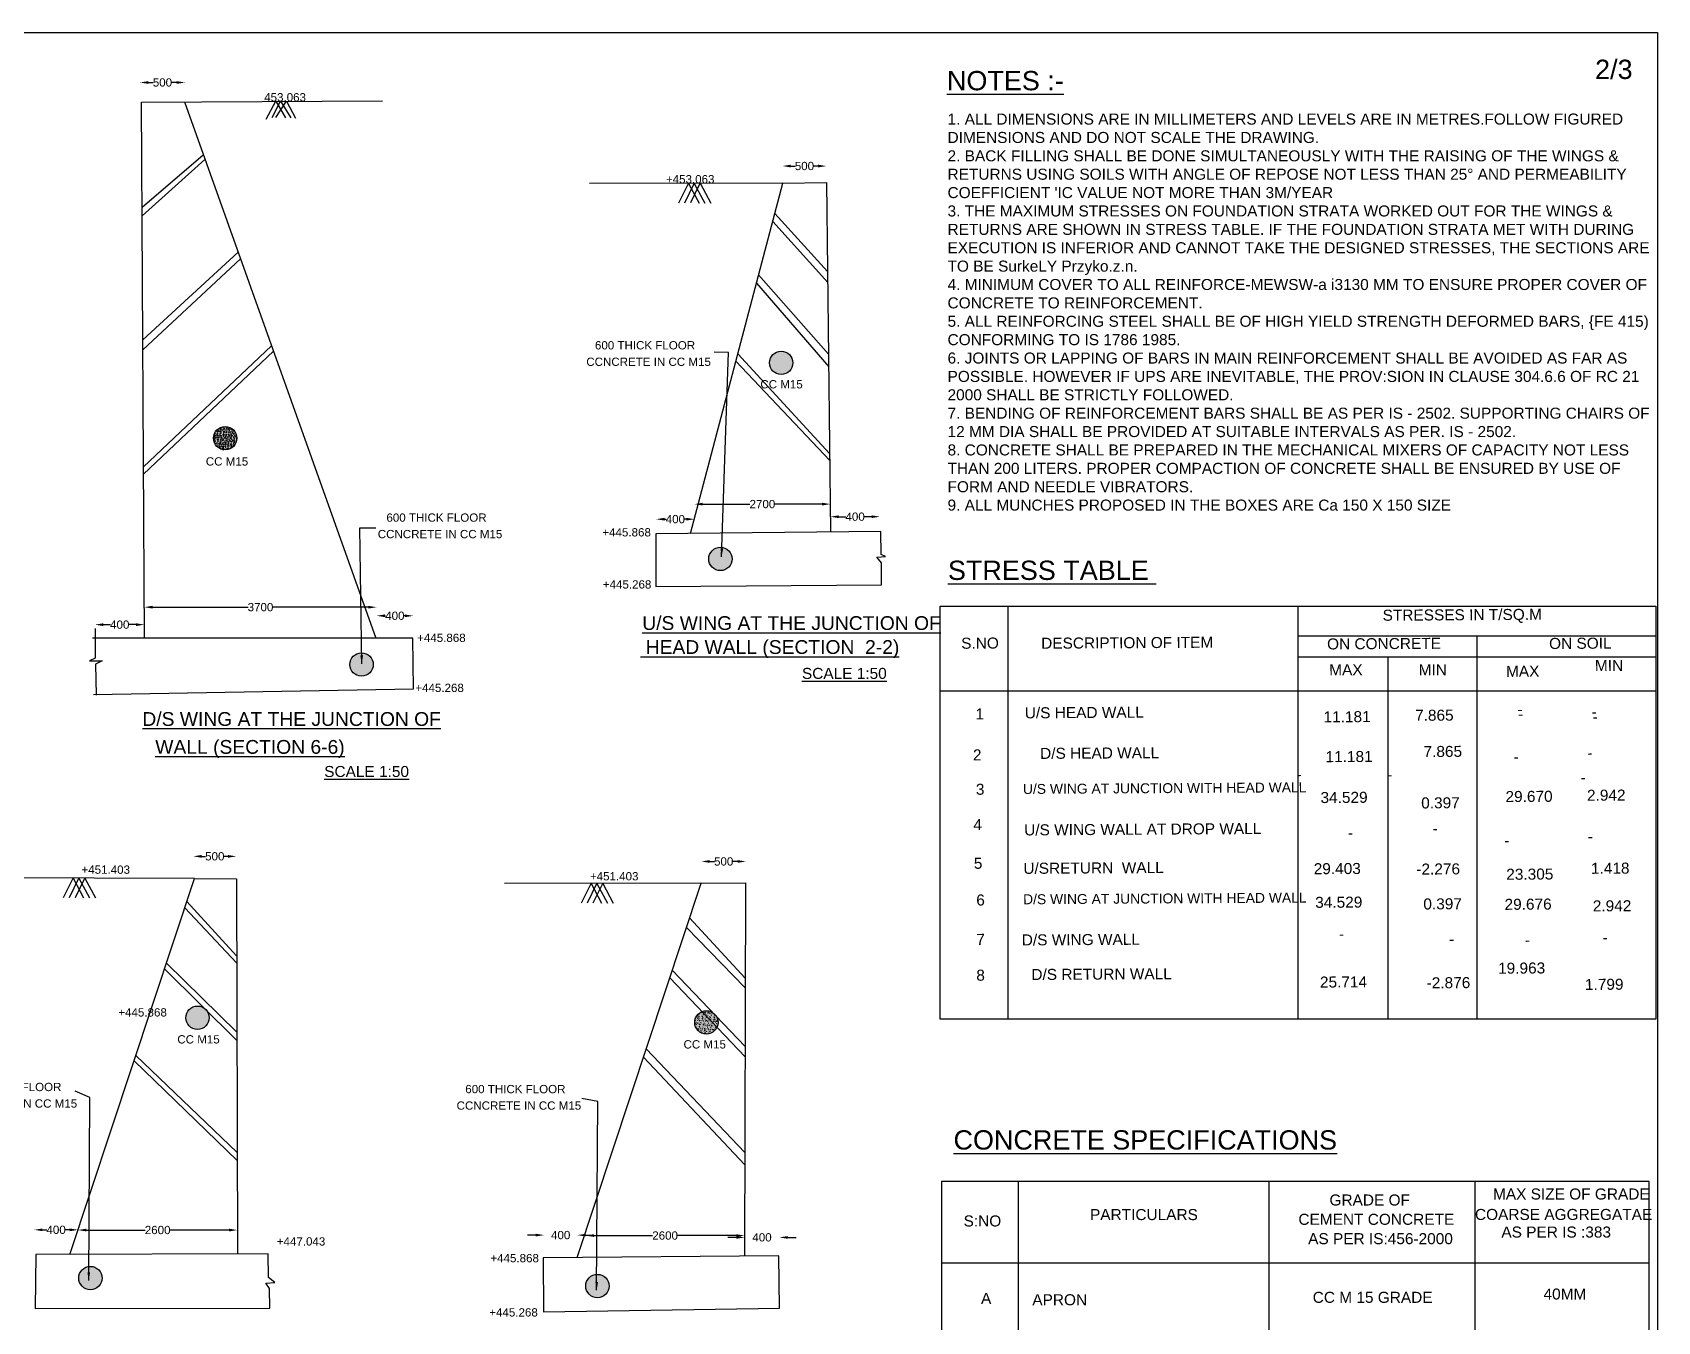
# Model space of a CAD drawing. Header units: millimetres. Extents: x 5124 to 2527533, y 2311 to 44358178.
# Drawn here: x 2524587 to 2527533, y 44355840 to 44358178 of the extents above; entities that cross this region are included whole.
import ezdxf

# ---------------------------------------------------------------- set-up
doc = ezdxf.new("R2010")
doc.units = ezdxf.units.MM
doc.header["$MEASUREMENT"] = 0
for name, color, linetype in [('DIMENSION', 7, 'Continuous'), ('DIMENSIONS', 7, 'Continuous'), ('DRAWING', 2, 'Continuous'), ('TEXT', 7, 'Continuous')]:
    doc.layers.add(name, color=color, linetype=linetype)
doc.styles.get("Standard").update_dxf_attribs({"font": 'arial.ttf', "height": 15})
doc.dimstyles.get("Standard").update_dxf_attribs({"dimtxt": 15, "dimasz": 15, "dimexe": 0.18, "dimexo": 0.0625, "dimgap": 0.09, "dimtad": 0, "dimdec": 0, "dimzin": 0, "dimdsep": 46, "dimtxsty": 'Standard', "dimcen": 0.09, "dimse1": 1, "dimse2": 1, "dimadec": 0, "dimazin": 0, "dimtfac": 1, "dimtdec": 0, "dimtofl": 0, "dimtmove": 0, "dimatfit": 3, "dimfxl": 1, "dimtolj": 1, "dimtzin": 0, "dimarcsym": 0})
pattern_1 = [(50, (0, 0), (7.172601826, -0.6275213498), [0.75, -8.25]), (355, (0, 0), (-1.3875133361, 7.521921337), [0.6, -6.6]), (100.4514, (0.598, -0.052), (5.7850938171, 6.8943954206), [0.6374019, -7.01142112]), (46.1842, (0, 2), (10.6724104863, -1.6551901433), [1.125, -12.375]), (96.6356, (0.889, 1.862), (9.3466270555, 9.741178709), [0.95610288, -10.51713]), (351.1842, (0, 2), (9.3466194513, 9.7411860093), [0.9, -9.9]), (21, (1, 1.5), (5.9690705212, -4.02618890665), [0.75, -8.25]), (326, (1, 1.5), (2.4331533192, 7.2515004505), [0.6, -6.6]), (71.4514, (1.4974, 1.1645), (8.4022262858, 3.2253049671), [0.6374019, -7.01142112]), (37.5, (0, 0), (0.12159855317, 3.32893853831), [0, -6.52, 0, -6.7, 0, -6.625]), (7.5, (0, 0), (2.63069537442, 3.94411711882), [0, -3.82, 0, -6.37, 0, -2.525]), (327.5, (-2.23, 0), (5.33822436172, -0.22554871734), [0, -2.5, 0, -7.8, 0, -10.35]), (317.5, (-3.23, 0), (5.8318616934, 1.0010498233), [0, -3.25, 0, -5.18, 0, -7.35])]

# ---------------------------------------------------------------- blocks, each defined once
blk = doc.blocks.new('*D57')
at = {"layer": 'Defpoints', "color": 0, "transparency": 16777216}
for p in [(2524700.5, 44357103.6), (2524700.5, 44357096.5), (2524789.9, 44357087.4)]:
    blk.add_point(p, dxfattribs=at)
at = {"layer": 'DIMENSION', "color": 0, "lineweight": -2, "transparency": 16777216}
for p, q in [((2524715.5, 44357103.6), (2524728.3, 44357103.6)), ((2524774.9, 44357103.6), (2524762.2, 44357103.6))]:
    blk.add_line(p, q, dxfattribs=at)
at = {"layer": 'DIMENSION', "color": 0, "transparency": 16777216}
for points in [[(2524715.5, 44357106.1), (2524715.5, 44357101.1), (2524700.5, 44357103.6)], [(2524774.9, 44357106.1), (2524774.9, 44357101.1), (2524789.9, 44357103.6)]]:
    blk.add_solid(points, dxfattribs=at)
at = {"layer": 'DIMENSION', "color": 0, "transparency": 16777216, "insert": (2524745.2, 44357103.6), "char_height": 15, "attachment_point": 5}
blk.add_mtext('\\A1;400', dxfattribs=at)
blk = doc.blocks.new('*D58')
at = {"layer": 'Defpoints', "color": 0, "transparency": 16777216}
for p in [(2525210.9, 44357135.3), (2524789.8, 44357104), (2525210.9, 44357107.6)]:
    blk.add_point(p, dxfattribs=at)
at = {"layer": 'DIMENSION', "color": 0, "lineweight": -2, "transparency": 16777216}
for p, q in [((2524804.8, 44357135.3), (2524977.9, 44357135.3)), ((2525195.9, 44357135.3), (2525022.8, 44357135.3))]:
    blk.add_line(p, q, dxfattribs=at)
at = {"layer": 'DIMENSION', "color": 0, "transparency": 16777216}
for points in [[(2524804.8, 44357137.8), (2524804.8, 44357132.8), (2524789.8, 44357135.3)], [(2525195.9, 44357137.8), (2525195.9, 44357132.8), (2525210.9, 44357135.3)]]:
    blk.add_solid(points, dxfattribs=at)
at = {"layer": 'DIMENSION', "color": 0, "transparency": 16777216, "insert": (2525000.4, 44357135.3), "char_height": 15, "attachment_point": 5}
blk.add_mtext('\\A1;3700', dxfattribs=at)
blk = doc.blocks.new('*D59')
at = {"layer": 'Defpoints', "color": 0, "transparency": 16777216}
for p in [(2525277.1, 44357119.7), (2525210.9, 44357107.6), (2525277.1, 44357111.1)]:
    blk.add_point(p, dxfattribs=at)
at = {"layer": 'DIMENSION', "color": 0, "lineweight": -2, "transparency": 16777216}
for p, q in [((2525225.9, 44357119.7), (2525227, 44357119.7)), ((2525262.1, 44357119.7), (2525260.9, 44357119.7))]:
    blk.add_line(p, q, dxfattribs=at)
at = {"layer": 'DIMENSION', "color": 0, "transparency": 16777216}
for points in [[(2525225.9, 44357122.2), (2525225.9, 44357117.2), (2525210.9, 44357119.7)], [(2525262.1, 44357122.2), (2525262.1, 44357117.2), (2525277.1, 44357119.7)]]:
    blk.add_solid(points, dxfattribs=at)
at = {"layer": 'DIMENSION', "color": 0, "transparency": 16777216, "insert": (2525244, 44357119.7), "char_height": 15, "attachment_point": 5}
blk.add_mtext('\\A1;400', dxfattribs=at)
blk = doc.blocks.new('*D60')
at = {"layer": 'Defpoints', "color": 0, "transparency": 16777216}
for p in [(2524781.9, 44358081.6), (2524863.3, 44358086.9), (2524863.3, 44358082.5)]:
    blk.add_point(p, dxfattribs=at)
at = {"layer": 'DIMENSION', "color": 0, "lineweight": -2, "transparency": 16777216}
for p, q in [((2524796.9, 44358086.9), (2524805.9, 44358086.9)), ((2524848.3, 44358086.9), (2524839.2, 44358086.9))]:
    blk.add_line(p, q, dxfattribs=at)
at = {"layer": 'DIMENSION', "color": 0, "transparency": 16777216}
for points in [[(2524796.9, 44358089.4), (2524796.9, 44358084.4), (2524781.9, 44358086.9)], [(2524848.3, 44358089.4), (2524848.3, 44358084.4), (2524863.3, 44358086.9)]]:
    blk.add_solid(points, dxfattribs=at)
at = {"layer": 'DIMENSION', "color": 0, "transparency": 16777216, "insert": (2524822.6, 44358086.9), "char_height": 15, "attachment_point": 5}
blk.add_mtext('\\A1;500', dxfattribs=at)
blk = doc.blocks.new('*D61')
at = {"layer": 'Defpoints', "color": 0, "transparency": 16777216}
for p in [(2525718, 44357294.9), (2525718, 44357294.9), (2525787.2, 44357295.9)]:
    blk.add_point(p, dxfattribs=at)
at = {"layer": 'DIMENSION', "color": 0, "lineweight": -2, "transparency": 16777216}
for p, q in [((2525733, 44357294.9), (2525735.7, 44357294.9)), ((2525772.2, 44357294.9), (2525769.6, 44357294.9))]:
    blk.add_line(p, q, dxfattribs=at)
at = {"layer": 'DIMENSION', "color": 0, "transparency": 16777216}
for points in [[(2525733, 44357297.4), (2525733, 44357292.4), (2525718, 44357294.9)], [(2525772.2, 44357297.4), (2525772.2, 44357292.4), (2525787.2, 44357294.9)]]:
    blk.add_solid(points, dxfattribs=at)
at = {"layer": 'DIMENSION', "color": 0, "transparency": 16777216, "insert": (2525752.6, 44357294.9), "char_height": 15, "attachment_point": 5}
blk.add_mtext('\\A1;400', dxfattribs=at)
blk = doc.blocks.new('*D62')
at = {"layer": 'Defpoints', "color": 0, "transparency": 16777216}
for p in [(2525787.2, 44357295.9), (2526033.6, 44357322.2), (2526033.6, 44357298.6)]:
    blk.add_point(p, dxfattribs=at)
at = {"layer": 'DIMENSION', "color": 0, "lineweight": -2, "transparency": 16777216}
for p, q in [((2525802.2, 44357322.2), (2525887.8, 44357322.2)), ((2526018.6, 44357322.2), (2525933, 44357322.2))]:
    blk.add_line(p, q, dxfattribs=at)
at = {"layer": 'DIMENSION', "color": 0, "transparency": 16777216}
for points in [[(2525802.2, 44357324.7), (2525802.2, 44357319.7), (2525787.2, 44357322.2)], [(2526018.6, 44357324.7), (2526018.6, 44357319.7), (2526033.6, 44357322.2)]]:
    blk.add_solid(points, dxfattribs=at)
at = {"layer": 'DIMENSION', "color": 0, "transparency": 16777216, "insert": (2525910.4, 44357322.2), "char_height": 15, "attachment_point": 5}
blk.add_mtext('\\A1;2700', dxfattribs=at)
blk = doc.blocks.new('*D63')
at = {"layer": 'Defpoints', "color": 0, "transparency": 16777216}
for p in [(2526033.6, 44357298.6), (2526123.4, 44357299.4), (2526123.4, 44357299.4)]:
    blk.add_point(p, dxfattribs=at)
at = {"layer": 'DIMENSION', "color": 0, "lineweight": -2, "transparency": 16777216}
for p, q in [((2526048.6, 44357299.4), (2526061.6, 44357299.4)), ((2526108.4, 44357299.4), (2526095.4, 44357299.4))]:
    blk.add_line(p, q, dxfattribs=at)
at = {"layer": 'DIMENSION', "color": 0, "transparency": 16777216}
for points in [[(2526048.6, 44357301.9), (2526048.6, 44357296.9), (2526033.6, 44357299.4)], [(2526108.4, 44357301.9), (2526108.4, 44357296.9), (2526123.4, 44357299.4)]]:
    blk.add_solid(points, dxfattribs=at)
at = {"layer": 'DIMENSION', "color": 0, "transparency": 16777216, "insert": (2526078.5, 44357299.4), "char_height": 15, "attachment_point": 5}
blk.add_mtext('\\A1;400', dxfattribs=at)
blk = doc.blocks.new('*D64')
at = {"layer": 'Defpoints', "color": 0, "transparency": 16777216}
for p in [(2525946.9, 44357935.4), (2526026.3, 44357935.4), (2526026.3, 44357935.4)]:
    blk.add_point(p, dxfattribs=at)
at = {"layer": 'DIMENSION', "color": 0, "lineweight": -2, "transparency": 16777216}
for p, q in [((2525961.9, 44357935.4), (2525969.9, 44357935.4)), ((2526011.3, 44357935.4), (2526003.2, 44357935.4))]:
    blk.add_line(p, q, dxfattribs=at)
at = {"layer": 'DIMENSION', "color": 0, "transparency": 16777216}
for points in [[(2525961.9, 44357937.9), (2525961.9, 44357932.9), (2525946.9, 44357935.4)], [(2526011.3, 44357937.9), (2526011.3, 44357932.9), (2526026.3, 44357935.4)]]:
    blk.add_solid(points, dxfattribs=at)
at = {"layer": 'DIMENSION', "color": 0, "transparency": 16777216, "insert": (2525986.6, 44357935.4), "char_height": 15, "attachment_point": 5}
blk.add_mtext('\\A1;500', dxfattribs=at)
blk = doc.blocks.new('*D65')
at = {"layer": 'Defpoints', "color": 0, "transparency": 16777216}
for p in [(2525514.4, 44355996.4), (2525514.4, 44355996.4), (2525575, 44355995.3)]:
    blk.add_point(p, dxfattribs=at)
at = {"layer": 'DIMENSION', "color": 0, "lineweight": -2, "transparency": 16777216}
for p, q in [((2525499.4, 44355996.4), (2525484.4, 44355996.4)), ((2525590, 44355996.4), (2525605, 44355996.4))]:
    blk.add_line(p, q, dxfattribs=at)
at = {"layer": 'DIMENSION', "color": 0, "transparency": 16777216}
for points in [[(2525499.4, 44355998.9), (2525499.4, 44355993.9), (2525514.4, 44355996.4)], [(2525590, 44355998.9), (2525590, 44355993.9), (2525575, 44355996.4)]]:
    blk.add_solid(points, dxfattribs=at)
at = {"layer": 'DIMENSION', "color": 0, "transparency": 16777216, "insert": (2525544.7, 44355996.4), "char_height": 15, "attachment_point": 5}
blk.add_mtext('\\A1;400', dxfattribs=at)
blk = doc.blocks.new('*D66')
at = {"layer": 'Defpoints', "color": 0, "transparency": 16777216}
for p in [(2525590, 44355996.4), (2525878, 44355995.6), (2525878, 44355995.6)]:
    blk.add_point(p, dxfattribs=at)
at = {"layer": 'DIMENSION', "color": 0, "lineweight": -2, "transparency": 16777216}
for p, q in [((2525605, 44355995.6), (2525711.4, 44355995.6)), ((2525863, 44355995.6), (2525756.6, 44355995.6))]:
    blk.add_line(p, q, dxfattribs=at)
at = {"layer": 'DIMENSION', "color": 0, "transparency": 16777216}
for points in [[(2525605, 44355998.1), (2525605, 44355993.1), (2525590, 44355995.6)], [(2525863, 44355998.1), (2525863, 44355993.1), (2525878, 44355995.6)]]:
    blk.add_solid(points, dxfattribs=at)
at = {"layer": 'DIMENSION', "color": 0, "transparency": 16777216, "insert": (2525734, 44355995.6), "char_height": 15, "attachment_point": 5}
blk.add_mtext('\\A1;2600', dxfattribs=at)
blk = doc.blocks.new('*D67')
at = {"layer": 'Defpoints', "color": 0, "transparency": 16777216}
for p in [(2525878, 44355995.6), (2525941.4, 44355994.7), (2525941.4, 44355992.3)]:
    blk.add_point(p, dxfattribs=at)
at = {"layer": 'DIMENSION', "color": 0, "lineweight": -2, "transparency": 16777216}
for p, q in [((2525863, 44355992.3), (2525848, 44355992.3)), ((2525956.4, 44355992.3), (2525971.4, 44355992.3))]:
    blk.add_line(p, q, dxfattribs=at)
at = {"layer": 'DIMENSION', "color": 0, "transparency": 16777216}
for points in [[(2525863, 44355994.8), (2525863, 44355989.8), (2525878, 44355992.3)], [(2525956.4, 44355994.8), (2525956.4, 44355989.8), (2525941.4, 44355992.3)]]:
    blk.add_solid(points, dxfattribs=at)
at = {"layer": 'DIMENSION', "color": 0, "transparency": 16777216, "insert": (2525909.7, 44355992.3), "char_height": 15, "attachment_point": 5}
blk.add_mtext('\\A1;400', dxfattribs=at)
blk = doc.blocks.new('*D68')
at = {"layer": 'Defpoints', "color": 0, "transparency": 16777216}
for p in [(2525799.8, 44356673.6), (2525880.6, 44356674.1), (2525880.6, 44356674.1)]:
    blk.add_point(p, dxfattribs=at)
at = {"layer": 'DIMENSION', "color": 0, "lineweight": -2, "transparency": 16777216}
for p, q in [((2525814.8, 44356674.1), (2525823.6, 44356674.1)), ((2525865.6, 44356674.1), (2525856.8, 44356674.1))]:
    blk.add_line(p, q, dxfattribs=at)
at = {"layer": 'DIMENSION', "color": 0, "transparency": 16777216}
for points in [[(2525814.8, 44356676.6), (2525814.8, 44356671.6), (2525799.8, 44356674.1)], [(2525865.6, 44356676.6), (2525865.6, 44356671.6), (2525880.6, 44356674.1)]]:
    blk.add_solid(points, dxfattribs=at)
at = {"layer": 'DIMENSION', "color": 0, "transparency": 16777216, "insert": (2525840.2, 44356674.1), "char_height": 15, "attachment_point": 5}
blk.add_mtext('\\A1;500', dxfattribs=at)
blk = doc.blocks.new('*D69')
at = {"layer": 'Defpoints', "color": 0, "transparency": 16777216}
for p in [(2524669.4, 44356005.6), (2524669.4, 44356005.6), (2524958.3, 44356003.7)]:
    blk.add_point(p, dxfattribs=at)
at = {"layer": 'DIMENSION', "color": 0, "lineweight": -2, "transparency": 16777216}
for p, q in [((2524684.4, 44356005.6), (2524791.3, 44356005.6)), ((2524943.3, 44356005.6), (2524836.4, 44356005.6))]:
    blk.add_line(p, q, dxfattribs=at)
at = {"layer": 'DIMENSION', "color": 0, "transparency": 16777216}
for points in [[(2524684.4, 44356008.1), (2524684.4, 44356003.1), (2524669.4, 44356005.6)], [(2524943.3, 44356008.1), (2524943.3, 44356003.1), (2524958.3, 44356005.6)]]:
    blk.add_solid(points, dxfattribs=at)
at = {"layer": 'DIMENSION', "color": 0, "transparency": 16777216, "insert": (2524813.9, 44356005.6), "char_height": 15, "attachment_point": 5}
blk.add_mtext('\\A1;2600', dxfattribs=at)
blk = doc.blocks.new('*D70')
at = {"layer": 'Defpoints', "color": 0, "transparency": 16777216}
for p in [(2524590.1, 44356006), (2524590.1, 44356006), (2524669.4, 44356005.6)]:
    blk.add_point(p, dxfattribs=at)
at = {"layer": 'DIMENSION', "color": 0, "lineweight": -2, "transparency": 16777216}
for p, q in [((2524605.1, 44356006), (2524612.8, 44356006)), ((2524654.4, 44356006), (2524646.7, 44356006))]:
    blk.add_line(p, q, dxfattribs=at)
at = {"layer": 'DIMENSION', "color": 0, "transparency": 16777216}
for points in [[(2524605.1, 44356008.5), (2524605.1, 44356003.5), (2524590.1, 44356006)], [(2524654.4, 44356008.5), (2524654.4, 44356003.5), (2524669.4, 44356006)]]:
    blk.add_solid(points, dxfattribs=at)
at = {"layer": 'DIMENSION', "color": 0, "transparency": 16777216, "insert": (2524629.8, 44356006), "char_height": 15, "attachment_point": 5}
blk.add_mtext('\\A1;400', dxfattribs=at)
blk = doc.blocks.new('*D71')
at = {"layer": 'Defpoints', "color": 0, "transparency": 16777216}
for p in [(2524878.6, 44356685.7), (2524956.4, 44356684.1), (2524956.4, 44356683.4)]:
    blk.add_point(p, dxfattribs=at)
at = {"layer": 'DIMENSION', "color": 0, "lineweight": -2, "transparency": 16777216}
for p, q in [((2524893.6, 44356683.4), (2524900.8, 44356683.4)), ((2524941.4, 44356683.4), (2524934.1, 44356683.4))]:
    blk.add_line(p, q, dxfattribs=at)
at = {"layer": 'DIMENSION', "color": 0, "transparency": 16777216}
for points in [[(2524893.6, 44356685.9), (2524893.6, 44356680.9), (2524878.6, 44356683.4)], [(2524941.4, 44356685.9), (2524941.4, 44356680.9), (2524956.4, 44356683.4)]]:
    blk.add_solid(points, dxfattribs=at)
at = {"layer": 'DIMENSION', "color": 0, "transparency": 16777216, "insert": (2524917.5, 44356683.4), "char_height": 15, "attachment_point": 5}
blk.add_mtext('\\A1;500', dxfattribs=at)

msp = doc.modelspace()

# ---------------------------------------------------------------- hatches: boundary and pattern name
at = {"layer": 'DRAWING'}
h = msp.add_hatch(dxfattribs=at)
h.set_pattern_fill('AR-CONC', color=0, style=0)
h.set_pattern_definition(pattern_1)
h.paths.add_polyline_path([(2525923.3, 44357578.4, 1), (2525965.8, 44357578.4, 1)])
h.paths.add_polyline_path([(2525855.5, 44357222.8, 1), (2525813, 44357222.8, 1)])
h.paths.add_polyline_path([(2525902.8, 44357528), (2525987.4, 44357528), (2525987.4, 44357551.3), (2525902.8, 44357551.3)], flags=9)
h = msp.add_hatch(dxfattribs=at)
h.set_pattern_fill('AR-CONC', color=0, scale=0.01)
h.set_pattern_definition([(50, (1058.446763, 1187.686603), (0.071726018260075, -0.00627521349826), [0.0075, -0.0825]), (355, (1058.44676, 1187.6866), (-0.0138751333613, 0.07521921337), [0.006, -0.066]), (100.45144446, (1058.45274, 1187.68608), (0.05785088467271, 0.06894399909686), [0.0063740192, -0.0701142112]), (46.1842, (1058.44676, 1187.7066), (0.10672413306716, -0.0165519280793), [0.01125, -0.12375]), (96.63563549, (1058.45566, 1187.70522), (0.09346619456742, 0.09741186007746), [0.0095610342, -0.105171376]), (351.18416399, (1058.44676, 1187.7066), (0.09346619450548, 0.097411860027), [0.009, -0.0990000001]), (21, (1058.456763, 1187.701603), (0.05969070521185, -0.04026188906653), [0.0075, -0.0825]), (326, (1058.45676, 1187.7016), (0.02433153319216, 0.07251500450469), [0.006, -0.066]), (71.45144474, (1058.46174, 1187.69825), (0.084022237673, 0.03225311528064), [0.006374019, -0.0701142112]), (37.5, (1058.446763, 1187.686603), (0.001215985531729, 0.033289385383131), [0, -0.0652, 0, -0.067, 0, -0.06625]), (7.5, (1058.446763, 1187.686603), (0.026306953744215, 0.039441171188236), [0, -0.0382, 0, -0.0637, 0, -0.02525]), (327.5, (1058.424463, 1187.686603), (0.053382243617241, -0.002255487173438), [0, -0.025, 0, -0.078, 0, -0.1035]), (317.5, (1058.414463, 1187.686603), (0.05831861693424, 0.01001049823323), [0, -0.0325, 0, -0.0518, 0, -0.0735])])
h.paths.add_polyline_path([(2525965.8, 44357578.4, 0.160232), (2525961.6, 44357591), (2525957, 44357595.6, 0.612755), (2525923.3, 44357578.4, 1)])
h = msp.add_hatch(dxfattribs=at)
h.set_pattern_fill('AR-CONC', color=0, scale=0.01)
h.set_pattern_definition([(50, (50.320463, 1051.18378), (0.071726018260075, -0.00627521349826), [0.0075, -0.0825]), (355, (50.32046, 1051.18378), (-0.0138751333613, 0.07521921337), [0.006, -0.066]), (100.45144446, (50.32644, 1051.18326), (0.05785088467271, 0.06894399909686), [0.0063740192, -0.0701142112]), (46.1842, (50.32046, 1051.20378), (0.10672413306716, -0.0165519280793), [0.01125, -0.12375]), (96.63563549, (50.32936, 1051.2024), (0.09346619456742, 0.09741186007746), [0.0095610342, -0.105171376]), (351.18416399, (50.32046, 1051.20378), (0.09346619450548, 0.097411860027), [0.009, -0.0990000001]), (21, (50.330463, 1051.19878), (0.05969070521185, -0.04026188906653), [0.0075, -0.0825]), (326, (50.33046, 1051.19878), (0.02433153319216, 0.07251500450469), [0.006, -0.066]), (71.45144474, (50.33544, 1051.19543), (0.084022237673, 0.03225311528064), [0.006374019, -0.0701142112]), (37.5, (50.320463, 1051.183782), (0.001215985531729, 0.033289385383131), [0, -0.0652, 0, -0.067, 0, -0.06625]), (7.5, (50.320463, 1051.183782), (0.026306953744215, 0.039441171188236), [0, -0.0382, 0, -0.0637, 0, -0.02525]), (327.5, (50.298163, 1051.183782), (0.053382243617241, -0.002255487173438), [0, -0.025, 0, -0.078, 0, -0.1035]), (317.5, (50.288163, 1051.18378), (0.05831861693424, 0.01001049823323), [0, -0.0325, 0, -0.0518, 0, -0.0735])])
h.paths.add_polyline_path([(2524957.7, 44357441.9, 0.160232), (2524953.5, 44357454.5), (2524948.9, 44357459.1, 0.612755), (2524915.2, 44357441.9, 1)])
h = msp.add_hatch(dxfattribs=at)
h.set_pattern_fill('AR-CONC', color=0, style=0)
h.set_pattern_definition(pattern_1)
h.paths.add_polyline_path([(2524915.2, 44357441.9, 1), (2524957.7, 44357441.9, 1)])
h = msp.add_hatch(dxfattribs=at)
h.set_pattern_fill('AR-CONC', color=0, scale=0.01)
h.set_pattern_definition([(50, (948.16813, 832.15457), (0.071726018260075, -0.00627521349826), [0.0075, -0.0825]), (355, (948.16813, 832.15457), (-0.0138751333613, 0.07521921337), [0.006, -0.066]), (100.45144446, (948.17411, 832.154045), (0.05785088467271, 0.06894399909686), [0.0063740192, -0.0701142112]), (46.1842, (948.16813, 832.17457), (0.10672413306716, -0.0165519280793), [0.01125, -0.12375]), (96.63563549, (948.17702, 832.17319), (0.09346619456742, 0.09741186007746), [0.0095610342, -0.105171376]), (351.18416399, (948.16813, 832.17457), (0.09346619450548, 0.097411860027), [0.009, -0.0990000001]), (21, (948.17813, 832.16957), (0.05969070521185, -0.04026188906653), [0.0075, -0.0825]), (326, (948.17813, 832.16957), (0.02433153319216, 0.07251500450469), [0.006, -0.066]), (71.45144474, (948.183104, 832.16621), (0.084022237673, 0.03225311528064), [0.006374019, -0.0701142112]), (37.5, (948.16813, 832.154568), (0.001215985531729, 0.033289385383131), [0, -0.0652, 0, -0.067, 0, -0.06625]), (7.5, (948.16813, 832.154568), (0.026306953744215, 0.039441171188236), [0, -0.0382, 0, -0.0637, 0, -0.02525]), (327.5, (948.14583, 832.154568), (0.053382243617241, -0.002255487173438), [0, -0.025, 0, -0.078, 0, -0.1035]), (317.5, (948.13583, 832.15457), (0.05831861693424, 0.01001049823323), [0, -0.0325, 0, -0.0518, 0, -0.0735])])
h.paths.add_polyline_path([(2525855.5, 44357222.8, 0.160232), (2525851.4, 44357235.5), (2525846.8, 44357240, 0.612755), (2525813, 44357222.8, 1)])
h = msp.add_hatch(dxfattribs=at)
h.set_pattern_fill('AR-CONC', color=0, scale=0.01)
h.set_pattern_definition([(50, (297.533677, 640.66697), (0.071726018260075, -0.00627521349826), [0.0075, -0.0825]), (355, (297.53368, 640.66697), (-0.0138751333613, 0.07521921337), [0.006, -0.066]), (100.45144446, (297.539654, 640.66645), (0.05785088467271, 0.06894399909686), [0.0063740192, -0.0701142112]), (46.1842, (297.53368, 640.68697), (0.10672413306716, -0.0165519280793), [0.01125, -0.12375]), (96.63563549, (297.54257, 640.68559), (0.09346619456742, 0.09741186007746), [0.0095610342, -0.105171376]), (351.18416399, (297.53368, 640.68697), (0.09346619450548, 0.097411860027), [0.009, -0.0990000001]), (21, (297.543677, 640.68197), (0.05969070521185, -0.04026188906653), [0.0075, -0.0825]), (326, (297.54368, 640.68197), (0.02433153319216, 0.07251500450469), [0.006, -0.066]), (71.45144474, (297.54865, 640.67862), (0.084022237673, 0.03225311528064), [0.006374019, -0.0701142112]), (37.5, (297.533677, 640.666972), (0.001215985531729, 0.033289385383131), [0, -0.0652, 0, -0.067, 0, -0.06625]), (7.5, (297.533677, 640.666972), (0.026306953744215, 0.039441171188236), [0, -0.0382, 0, -0.0637, 0, -0.02525]), (327.5, (297.511377, 640.666972), (0.053382243617241, -0.002255487173438), [0, -0.025, 0, -0.078, 0, -0.1035]), (317.5, (297.501377, 640.666972), (0.05831861693424, 0.01001049823323), [0, -0.0325, 0, -0.0518, 0, -0.0735])])
h.paths.add_polyline_path([(2525204.9, 44357031.4, 0.160232), (2525200.7, 44357044), (2525196.1, 44357048.5, 0.612755), (2525162.4, 44357031.4, 1)])
h = msp.add_hatch(dxfattribs=at)
h.set_pattern_fill('AR-CONC', color=0, style=0)
h.set_pattern_definition(pattern_1)
h.paths.add_polyline_path([(2525632.5, 44355904.1, 1), (2525590, 44355904.1, 1)])
h.paths.add_polyline_path([(2524907.3, 44356390.7, 0.160232), (2524903.2, 44356403.3), (2524898.6, 44356407.9, 0.612755), (2524864.9, 44356390.7, 1)])
h.paths.add_polyline_path([(2524713.2, 44355918.6, 1), (2524670.7, 44355918.6, 1)])
h = msp.add_hatch(dxfattribs=at)
h.set_pattern_fill('AR-CONC', color=0, scale=0.01)
h.set_pattern_definition([(50, (0, 0), (0.071726018260075, -0.00627521349826), [0.0075, -0.0825]), (355, (0, 0), (-0.0138751333613, 0.07521921337), [0.006, -0.066]), (100.45144446, (0.00598, -0.00052), (0.05785088467271, 0.06894399909686), [0.0063740192, -0.0701142112]), (46.1842, (0, 0.02), (0.10672413306716, -0.0165519280793), [0.01125, -0.12375]), (96.63563549, (0.00889, 0.01862), (0.09346619456742, 0.09741186007746), [0.0095610342, -0.105171376]), (351.18416399, (0, 0.02), (0.09346619450548, 0.097411860027), [0.009, -0.0990000001]), (21, (0.01, 0.015), (0.05969070521185, -0.04026188906653), [0.0075, -0.0825]), (326, (0.01, 0.015), (0.02433153319216, 0.07251500450469), [0.006, -0.066]), (71.45144474, (0.014974, 0.011645), (0.084022237673, 0.03225311528064), [0.006374019, -0.0701142112]), (37.5, (0, 0), (0.001215985531729, 0.033289385383131), [0, -0.0652, 0, -0.067, 0, -0.06625]), (7.5, (0, 0), (0.026306953744215, 0.039441171188236), [0, -0.0382, 0, -0.0637, 0, -0.02525]), (327.5, (-0.0223, 0), (0.053382243617241, -0.002255487173438), [0, -0.025, 0, -0.078, 0, -0.1035]), (317.5, (-0.0323, 0), (0.05831861693424, 0.01001049823323), [0, -0.0325, 0, -0.0518, 0, -0.0735])])
h.paths.add_polyline_path([(2524907.3, 44356390.7, 0.160232), (2524903.2, 44356403.3), (2524898.6, 44356407.9, 0.612755), (2524864.9, 44356390.7, 1)])
h = msp.add_hatch(dxfattribs=at)
h.set_pattern_fill('AR-CONC', color=0, style=0)
h.set_pattern_definition(pattern_1)
h.paths.add_polyline_path([(2525800.6, 44356401.9, 0.30278), (2525787.5, 44356382.3, 0.800871), (2525828, 44356373.2)])
h.paths.add_polyline_path([(2525820.2, 44356400.2, 0.245444), (2525800.6, 44356401.9), (2525828, 44356373.2, 0.110574), (2525830, 44356382.3, 0.130253), (2525827.2, 44356392.8)])
h.paths.add_polyline_path([(2525763.5, 44356330.7), (2525848.1, 44356330.7), (2525848.1, 44356354), (2525763.5, 44356354)], flags=9)
h = msp.add_hatch(dxfattribs=at)
h.set_pattern_fill('AR-CONC', color=0, scale=0.01)
h.set_pattern_definition([(50, (922.679045, -8.425406), (0.071726018260075, -0.00627521349826), [0.0075, -0.0825]), (355, (922.679045, -8.425406), (-0.0138751333613, 0.07521921337), [0.006, -0.066]), (100.45144446, (922.68502, -8.42593), (0.05785088467271, 0.06894399909686), [0.0063740192, -0.0701142112]), (46.1842, (922.679045, -8.40541), (0.10672413306716, -0.0165519280793), [0.01125, -0.12375]), (96.63563549, (922.68794, -8.40679), (0.09346619456742, 0.09741186007746), [0.0095610342, -0.105171376]), (351.18416399, (922.67904, -8.40541), (0.09346619450548, 0.097411860027), [0.009, -0.0990000001]), (21, (922.689045, -8.410406), (0.05969070521185, -0.04026188906653), [0.0075, -0.0825]), (326, (922.689045, -8.410406), (0.02433153319216, 0.07251500450469), [0.006, -0.066]), (71.45144474, (922.69402, -8.41376), (0.084022237673, 0.03225311528064), [0.006374019, -0.0701142112]), (37.5, (922.679045, -8.425406), (0.001215985531729, 0.033289385383131), [0, -0.0652, 0, -0.067, 0, -0.06625]), (7.5, (922.679045, -8.425406), (0.026306953744215, 0.039441171188236), [0, -0.0382, 0, -0.0637, 0, -0.02525]), (327.5, (922.656745, -8.425406), (0.053382243617241, -0.002255487173438), [0, -0.025, 0, -0.078, 0, -0.1035]), (317.5, (922.646745, -8.425406), (0.05831861693424, 0.01001049823323), [0, -0.0325, 0, -0.0518, 0, -0.0735])])
h.paths.add_polyline_path([(2525830, 44356382.3, 0.160232), (2525825.9, 44356394.9), (2525821.3, 44356399.4, 0.612755), (2525787.5, 44356382.3, 1)])
h = msp.add_hatch(dxfattribs=at)
h.set_pattern_fill('AR-CONC', color=0, scale=0.01)
h.set_pattern_definition([(50, (-194.11521, -472.04689), (0.071726018260075, -0.00627521349826), [0.0075, -0.0825]), (355, (-194.11521, -472.04689), (-0.0138751333613, 0.07521921337), [0.006, -0.066]), (100.45144446, (-194.109235, -472.047416), (0.05785088467271, 0.06894399909686), [0.0063740192, -0.0701142112]), (46.1842, (-194.11521, -472.02689), (0.10672413306716, -0.0165519280793), [0.01125, -0.12375]), (96.63563549, (-194.10632, -472.02827), (0.09346619456742, 0.09741186007746), [0.0095610342, -0.105171376]), (351.18416399, (-194.11521, -472.02689), (0.09346619450548, 0.097411860027), [0.009, -0.0990000001]), (21, (-194.10521, -472.03189), (0.05969070521185, -0.04026188906653), [0.0075, -0.0825]), (326, (-194.10521, -472.03189), (0.02433153319216, 0.07251500450469), [0.006, -0.066]), (71.45144474, (-194.10024, -472.03525), (0.084022237673, 0.03225311528064), [0.006374019, -0.0701142112]), (37.5, (-194.115212, -472.046893), (0.001215985531729, 0.033289385383131), [0, -0.0652, 0, -0.067, 0, -0.06625]), (7.5, (-194.115212, -472.046893), (0.026306953744215, 0.039441171188236), [0, -0.0382, 0, -0.0637, 0, -0.02525]), (327.5, (-194.137512, -472.046893), (0.053382243617241, -0.002255487173438), [0, -0.025, 0, -0.078, 0, -0.1035]), (317.5, (-194.14751, -472.046893), (0.05831861693424, 0.01001049823323), [0, -0.0325, 0, -0.0518, 0, -0.0735])])
h.paths.add_polyline_path([(2524713.2, 44355918.6, 0.160232), (2524709.1, 44355931.2), (2524704.5, 44355935.8, 0.612755), (2524670.7, 44355918.6, 1)])
h = msp.add_hatch(dxfattribs=at)
h.set_pattern_fill('AR-CONC', color=0, scale=0.01)
h.set_pattern_definition([(50, (725.16249, -486.60128), (0.071726018260075, -0.00627521349826), [0.0075, -0.0825]), (355, (725.16249, -486.60128), (-0.0138751333613, 0.07521921337), [0.006, -0.066]), (100.45144446, (725.168466, -486.6018), (0.05785088467271, 0.06894399909686), [0.0063740192, -0.0701142112]), (46.1842, (725.16249, -486.58128), (0.10672413306716, -0.0165519280793), [0.01125, -0.12375]), (96.63563549, (725.17138, -486.58266), (0.09346619456742, 0.09741186007746), [0.0095610342, -0.105171376]), (351.18416399, (725.16249, -486.58128), (0.09346619450548, 0.097411860027), [0.009, -0.0990000001]), (21, (725.17249, -486.58628), (0.05969070521185, -0.04026188906653), [0.0075, -0.0825]), (326, (725.17249, -486.58628), (0.02433153319216, 0.07251500450469), [0.006, -0.066]), (71.45144474, (725.17746, -486.589634), (0.084022237673, 0.03225311528064), [0.006374019, -0.0701142112]), (37.5, (725.16249, -486.60128), (0.001215985531729, 0.033289385383131), [0, -0.0652, 0, -0.067, 0, -0.06625]), (7.5, (725.16249, -486.60128), (0.026306953744215, 0.039441171188236), [0, -0.0382, 0, -0.0637, 0, -0.02525]), (327.5, (725.14019, -486.60128), (0.053382243617241, -0.002255487173438), [0, -0.025, 0, -0.078, 0, -0.1035]), (317.5, (725.13019, -486.60128), (0.05831861693424, 0.01001049823323), [0, -0.0325, 0, -0.0518, 0, -0.0735])])
h.paths.add_polyline_path([(2525632.5, 44355904.1, 0.160232), (2525628.4, 44355916.7), (2525623.7, 44355921.3, 0.612755), (2525590, 44355904.1, 1)])

# ---------------------------------------------------------------- linework, layer by layer
for points in [[(2525759.1, 44357868.8), (2525776.3, 44357903.9), (2525795.5, 44357868.1)], [(2525769.6, 44357868.9), (2525786.9, 44357904), (2525806, 44357868.2)], [(2525780.5, 44357869), (2525797.7, 44357904.1), (2525816.8, 44357868.3)], [(2524643.4, 44356608.8), (2524660.6, 44356643.9), (2524679.7, 44356608.2)], [(2524653.9, 44356608.9), (2524671.1, 44356644), (2524690.2, 44356608.3)], [(2524664.7, 44356609), (2524681.9, 44356644.1), (2524701, 44356608.4)], [(2525582.5, 44356599.1), (2525599.7, 44356634.2), (2525618.8, 44356598.5)], [(2525593, 44356599.2), (2525610.2, 44356634.3), (2525629.3, 44356598.6)], [(2525603.8, 44356599.3), (2525621, 44356634.4), (2525640.1, 44356598.7)]]:
    msp.add_lwpolyline(points)
at = {"layer": 'DRAWING', "color": 0}
for points in [[(2527533.3, 44354427.4), (2522392.9, 44354427.4), (2522392.9, 44358177.6), (2527533.3, 44358177.6)], [(2526232.9, 44357137.2), (2527530.1, 44357137.2), (2527530.1, 44356388.1), (2526232.9, 44356388.1)]]:
    msp.add_lwpolyline(points, close=True, dxfattribs=at)
for points in [[(2524790, 44357079.3), (2524784.5, 44358051.4), (2525221.8, 44358053.8)], [(2524862.3, 44358051.8), (2525209.5, 44357079.2)], [(2525010.4, 44358020.6), (2525027.9, 44358052.8), (2525045.6, 44358022.6)], [(2525021.6, 44358023.4), (2525036.6, 44358052.8), (2525055.3, 44358023)], [(2525027.9, 44358023.2), (2525047.4, 44358052.9), (2525063.7, 44358022.4)], [(2524785.6, 44357860.7), (2524896.5, 44357956)], [(2524785.7, 44357844.8), (2524899.5, 44357947.5)], [(2525947.5, 44357904.2), (2525596.9, 44357903.9)], [(2525780.1, 44357268.9), (2525947.5, 44357904.2), (2526026.9, 44357905.7), (2526033.9, 44357271.7)], [(2525929.2, 44357835.1), (2526028.9, 44357724.3)], [(2526028.7, 44357744), (2525932.9, 44357849.2)], [(2524786.9, 44357619.9), (2524959.7, 44357779.1)], [(2524787, 44357602.2), (2524964, 44357766.9)], [(2526030.3, 44357594.3), (2525903.6, 44357737.8)], [(2525899.7, 44357722.8), (2526030.6, 44357571.4)], [(2524788.2, 44357389.9), (2525020.2, 44357609.6)], [(2524788.3, 44357376.7), (2525023.8, 44357599.4)], [(2526032.3, 44357413.8), (2525865.9, 44357594.8)], [(2525862.4, 44357581.5), (2526032.5, 44357401.2)], [(2525717.1, 44357172.8), (2526126.4, 44357175.7), (2526126.1, 44357215.9), (2526117.9, 44357225.8), (2526133.5, 44357227.2), (2526126, 44357230.9), (2526125.4, 44357272.7), (2525717, 44357268.2), (2525717.1, 44357172.8)], [(2526355.4, 44357137.2), (2526355.4, 44356388.1)], [(2526881.5, 44357137.2), (2526881.5, 44356388.1)], [(2524700.5, 44357096.5), (2524700.5, 44357043), (2524690.2, 44357038.3), (2524713.2, 44357038.3), (2524701.4, 44357031.8), (2524702.3, 44356975.8)], [(2524697.4, 44356977), (2525278, 44356987.1), (2525276.4, 44357079.2), (2524695.8, 44357079.4)], [(2526881.5, 44357083.4), (2527530.1, 44357083.4)], [(2527205.8, 44357083.4), (2527205.8, 44356388.1)], [(2527530.1, 44357044.8), (2526881.5, 44357044.8)], [(2527044.2, 44357044.8), (2527044.2, 44356388.1)], [(2526232.9, 44356983.8), (2527530.1, 44356983.8)], [(2524654.8, 44355961.4), (2524881, 44356643.4), (2524516, 44356644.7)], [(2524881, 44356643.4), (2524956.6, 44356642.9), (2524958.4, 44355962.2)], [(2525574.8, 44355955.6), (2525799.2, 44356635), (2525442.8, 44356633.9)], [(2525799.2, 44356635), (2525879.9, 44356635.3), (2525877.9, 44355958.1)], [(2524863.3, 44356590.1), (2524957, 44356490.3)], [(2524867, 44356601.3), (2524957, 44356502.7)], [(2525778.3, 44356571.6), (2525879.4, 44356462.2)], [(2525879.3, 44356444.7), (2525772.6, 44356554.5)], [(2524826.6, 44356479.4), (2524957.4, 44356349.5)], [(2524829.9, 44356489.4), (2524957.3, 44356364.7)], [(2525879, 44356338.3), (2525747, 44356477.1)], [(2525742.3, 44356462.9), (2525879, 44356319.8)], [(2524774.4, 44356322), (2524957.9, 44356146.4)], [(2525878.5, 44356146.3), (2525699.9, 44356334.4)], [(2524771.2, 44356312.5), (2524957.9, 44356131.7)], [(2525694.8, 44356318.9), (2525878.4, 44356124.2)], [(2526234.9, 44356093.6), (2526234.9, 44355525.5), (2527518.4, 44355525.5), (2527518.4, 44356093.6), (2526234.9, 44356093.6)], [(2526373.9, 44356093.6), (2526373.9, 44355525.5)], [(2526829.3, 44355525.5), (2526829.3, 44356093.6)], [(2527202.4, 44356093.6), (2527202.4, 44355525.5)], [(2524592, 44355863.1), (2525017.1, 44355863.8), (2525017, 44355899.8), (2525010.1, 44355909), (2525026.3, 44355910.2), (2525014.7, 44355919.5), (2525014.2, 44355962.4), (2524593.3, 44355961.3), (2524592, 44355863.1)], [(2525513.1, 44355955.1), (2525513.6, 44355857), (2525941.4, 44355864), (2525939.9, 44355958.6), (2525513.1, 44355955.1)], [(2526234.9, 44355946.2), (2527518.4, 44355946.2)]]:
    msp.add_lwpolyline(points, dxfattribs=at)
for centre in [(2525944.5, 44357578.4), (2524936.4, 44357441.9), (2525834.3, 44357222.8), (2525183.6, 44357031.4), (2524886.1, 44356390.7), (2525808.8, 44356382.3), (2524692, 44355918.6), (2525611.3, 44355904.1)]:
    msp.add_circle(centre, 21.2, dxfattribs=at)

# ---------------------------------------------------------------- texts
at = {"layer": 'DIMENSIONS', "color": 0}
for s, p in [('2/3', (2527420.2, 44358093.3)), ('%%UNOTES :-', (2526245, 44358072.8)), ('%%USTRESS TABLE ', (2526246.8, 44357184.7)), ('%%UCONCRETE SPECIFICATIONS', (2526256.9, 44356151.6))]:
    msp.add_text(s, height=35, dxfattribs=at).set_placement(p)
at = {"layer": 'DRAWING', "color": 0, "insert": (2526246.1, 44358030.6), "char_height": 20, "width": 1269.33, "attachment_point": 1}
msp.add_mtext("1. ALL DIMENSIONS ARE IN MILLIMETERS AND LEVELS ARE IN METRES.FOLLOW FIGURED DIMENSIONS AND DO NOT SCALE THE DRAWING. \\P2. BACK FILLING SHALL BE DONE SIMULTANEOUSLY WITH THE RAISING OF THE WINGS & RETURNS USING SOILS WITH ANGLE OF REPOSE NOT LESS THAN 25° AND PERMEABILITY COEFFICIENT 'IC VALUE NOT MORE THAN 3M/YEAR\\P3. THE MAXIMUM STRESSES ON FOUNDATION STRATA WORKED OUT FOR THE WINGS & RETURNS ARE SHOWN IN STRESS TABLE. IF THE FOUNDATION STRATA MET WITH DURING EXECUTION IS INFERIOR AND CANNOT TAKE THE DESIGNED STRESSES, THE SECTIONS ARE TO BE SurkeLY Przyko.z.n. \\P4. MINIMUM COVER TO ALL REINFORCE-MEWSW-a i3130 MM TO ENSURE PROPER COVER OF CONCRETE TO REINFORCEMENT. \\P5. ALL REINFORCING STEEL SHALL BE OF HIGH YIELD STRENGTH DEFORMED BARS, \\{FE 415) CONFORMING TO IS 1786 1985. \\P6. JOINTS OR LAPPING OF BARS IN MAIN REINFORCEMENT SHALL BE AVOIDED AS FAR AS POSSIBLE. HOWEVER IF UPS ARE INEVITABLE, THE PROV:SION IN CLAUSE 304.6.6 OF RC 21 2000 SHALL BE STRICTLY FOLLOWED. \\P7. BENDING OF REINFORCEMENT BARS SHALL BE AS PER IS - 2502. SUPPORTING CHAIRS OF 12 MM DIA SHALL BE PROVIDED AT SUITABLE INTERVALS AS PER. IS - 2502. \\P8. CONCRETE SHALL BE PREPARED IN THE MECHANICAL MIXERS OF CAPACITY NOT LESS THAN 200 LITERS. PROPER COMPACTION OF CONCRETE SHALL BE ENSURED BY USE OF FORM AND NEEDLE VIBRATORS. \\P9. ALL MUNCHES PROPOSED IN THE BOXES ARE Ca 150 X 150 SIZE ", dxfattribs=at)
at = {"layer": 'TEXT', "color": 0}
for s, height, p in [('453.063', 15, (2525007.1, 44358052.6)), ('+453.063', 15, (2525735.5, 44357904)), ('600 THICK FLOOR', 15, (2525606.8, 44357602.8)), ('CCNCRETE IN CC M15', 15, (2525591.1, 44357572.9)), ('CC M15', 15, (2525906.7, 44357532.1)), ('CC M15', 15, (2524901.2, 44357392.2)), ('600 THICK FLOOR', 15, (2525228.7, 44357290.3)), ('CCNCRETE IN CC M15', 15, (2525213, 44357260.4)), ('+445.868', 15, (2525620.2, 44357263.6)), ('+445.268', 15, (2525621.1, 44357169.1)), ('%%UU/S WING AT THE JUNCTION OF', 25, (2525692.6, 44357094)), ('+445.868', 15, (2525284.4, 44357072.2)), ('%%U HEAD WALL (SECTION  2-2)', 25, (2525689.1, 44357050.5)), ('%%USCALE 1:50', 20, (2525982.1, 44357005.2)), ('+445.268', 15, (2525281.1, 44356981.5)), ('%%UD/S WING AT THE JUNCTION OF', 25, (2524786.2, 44356920)), ('%%UWALL (SECTION 6-6)', 25, (2524809.6, 44356869.4)), ('%%USCALE 1:50', 20, (2525115.9, 44356827.3)), ('+451.403', 15, (2524675.8, 44356651.8)), ('+451.403', 15, (2525597.7, 44356639.8)), ('+445.868', 15, (2524742.6, 44356392.9)), ('CC M15', 15, (2524849.6, 44356344)), ('CC M15', 15, (2525767.4, 44356334.9)), ('600 THICK FLOOR', 15, (2524457.8, 44356257.6)), ('600 THICK FLOOR', 15, (2525371.7, 44356253.8)), ('CCNCRETE IN CC M15', 15, (2524442.1, 44356227.7)), ('CCNCRETE IN CC M15', 15, (2525356, 44356223.9)), ('GRADE OF', 20, (2526938.6, 44356050.1)), ('MAX SIZE OF GRADE', 20, (2527235.1, 44356061)), ('S:NO', 20, (2526275.2, 44356012.1)), ('PARTICULARS', 20, (2526504.4, 44356023.7)), ('CEMENT CONCRETE', 20, (2526882.3, 44356015.1)), ('COARSE AGGREGATAE', 20, (2527202.4, 44356023.9)), ('AS PER IS:456-2000', 20, (2526899.9, 44355980)), ('AS PER IS :383', 20, (2527250.3, 44355992)), ('+447.043', 15, (2525029.9, 44355977.5)), ('+445.868', 15, (2525417.2, 44355947.2)), ('A', 20, (2526306.8, 44355871.7)), ('APRON', 20, (2526399.8, 44355869.2)), ('CC M 15 GRADE', 20, (2526908.2, 44355873.6)), ('40MM', 20, (2527326.7, 44355879.6)), ('+445.268', 15, (2525415.2, 44355848.8))]:
    msp.add_text(s, height=height, dxfattribs=at).set_placement(p)
for s, height, p in [('STRESSES IN T/SQ.M ', 20, (2527035, 44357110.7)), ('S.NO', 20, (2526270.9, 44357059.9)), ('DESCRIPTION OF ITEM ', 20, (2526415.9, 44357059.9)), ('ON CONCRETE ', 20, (2526934.3, 44357058.6)), ('ON SOIL ', 20, (2527336.8, 44357059.5)), ('MAX ', 20, (2526938.2, 44357011.6)), ('MIN ', 20, (2527100.3, 44357011.6)), ('MAX', 20, (2527258.7, 44357008.9)), ('MIN', 20, (2527419.9, 44357019.4)), ('1', 20, (2526296.9, 44356931.6)), ('U/S HEAD WALL ', 20, (2526386.2, 44356933.6)), (' 11.181', 20, (2526920.1, 44356926.3)), (' 7.865', 20, (2527086.1, 44356929.1)), (' -', 20, (2527271.6, 44356940.1)), (' -', 20, (2527272.9, 44356931.7)), (' -', 20, (2527406.2, 44356935.6)), (' -', 20, (2527406.2, 44356935.6)), (' -', 20, (2527408, 44356926.7)), ('D/S HEAD WALL', 20, (2526414, 44356860.1)), (' 7.865', 20, (2527101.4, 44356863.4)), ('2', 20, (2526292.2, 44356857.3)), (' 11.181', 20, (2526923.7, 44356854.1)), (' -', 20, (2527264.6, 44356853.8)), (' -', 20, (2527398.4, 44356861)), ('-', 20, (2526879.1, 44356822.2)), ('-', 20, (2527043.3, 44356821.7)), ('-', 20, (2527393.9, 44356816.4)), ('3', 20, (2526297.5, 44356795)), ('U/S WING AT JUNCTION WITH HEAD WALL  ', 18, (2526382.8, 44356796.5)), (' 34.529', 20, (2526914.6, 44356780)), (' 29.670', 20, (2527250, 44356781.8)), (' 2.942', 20, (2527397.8, 44356784.1)), (' 0.397', 20, (2527097.2, 44356770.2)), ('4', 20, (2526293, 44356730.9)), ('U/S WING WALL AT DROP WALL', 20, (2526385.1, 44356721.3)), (' -', 20, (2526964.4, 44356716.3)), (' -', 20, (2527117.8, 44356724)), (' -', 20, (2527248, 44356702.2)), (' -', 20, (2527399.2, 44356709.5)), ('5', 20, (2526293.8, 44356660.8)), ('U/SRETURN  WALL', 20, (2526383.6, 44356651.6)), (' 29.403', 20, (2526902.3, 44356650.9)), (' -2.276', 20, (2527088.4, 44356650.2)), (' 23.305', 20, (2527251.4, 44356640.8)), (' 1.418', 20, (2527405, 44356651.6)), (' D/S WING AT JUNCTION WITH HEAD WALL', 18, (2526376.1, 44356596.4)), ('6', 20, (2526298.3, 44356594.2)), (' 34.529', 20, (2526905, 44356589.9)), (' 0.397', 20, (2527101.1, 44356587)), (' 29.676', 20, (2527248.3, 44356586.3)), (' 2.942 ', 20, (2527408.3, 44356583.4)), ('7', 20, (2526298.3, 44356522.8)), (' D/S WING WALL', 20, (2526373, 44356521.7)), (' -', 20, (2526948.2, 44356532.7)), (' -', 20, (2527147.8, 44356523.4)), (' -', 20, (2527285.1, 44356521.7)), (' -', 20, (2527426.1, 44356526.4)), ('8', 20, (2526298.3, 44356457.8)), (' D/S RETURN WALL', 20, (2526390.4, 44356459)), (' 19.963', 20, (2527236.6, 44356470.4)), (' 25.714', 20, (2526913.6, 44356445.3)), (' -2.876', 20, (2527107, 44356443.9)), (' 1.799', 20, (2527394.1, 44356441))]:
    msp.add_text(s, height=height, rotation=0.347, dxfattribs=at).set_placement(p)

# ---------------------------------------------------------------- dimensions: what is measured, and where the dimension line sits
at = {"layer": 'DIMENSION', "color": 0}
for base, p1, p2, text, picture, middle in [((2524863.3, 44358086.9), (2524781.9, 44358081.6), (2524863.3, 44358082.5), '500', '*D60', (2524822.6, 44358086.9)), ((2526026.3, 44357935.4), (2525946.9, 44357935.4), (2526026.3, 44357935.4), '500', '*D64', (2525986.6, 44357935.4)), ((2526033.6, 44357322.2), (2525787.2, 44357295.9), (2526033.6, 44357298.6), '2700', '*D62', (2525910.4, 44357322.2)), ((2525718, 44357294.9), (2525787.2, 44357295.9), (2525718, 44357294.9), '400', '*D61', (2525752.6, 44357294.9)), ((2526123.4, 44357299.4), (2526033.6, 44357298.6), (2526123.4, 44357299.4), '400', '*D63', (2526078.5, 44357299.4)), ((2525210.9, 44357135.3), (2524789.8, 44357104), (2525210.9, 44357107.6), '3700', '*D58', (2525000.4, 44357135.3)), ((2525277.1, 44357119.7), (2525210.9, 44357107.6), (2525277.1, 44357111.1), '400', '*D59', (2525244, 44357119.7)), ((2524700.5, 44357103.6), (2524789.9, 44357087.4), (2524700.5, 44357096.5), '400', '*D57', (2524745.2, 44357103.6)), ((2524956.4, 44356683.4), (2524878.6, 44356685.7), (2524956.4, 44356684.1), '500', '*D71', (2524917.5, 44356683.4)), ((2525880.6, 44356674.1), (2525799.8, 44356673.6), (2525880.6, 44356674.1), '500', '*D68', (2525840.2, 44356674.1)), ((2524590.1, 44356006), (2524669.4, 44356005.6), (2524590.1, 44356006), '400', '*D70', (2524629.8, 44356006)), ((2524669.4, 44356005.6), (2524958.3, 44356003.7), (2524669.4, 44356005.6), '2600', '*D69', (2524813.9, 44356005.6)), ((2525514.4, 44355996.4), (2525575, 44355995.3), (2525514.4, 44355996.4), '400', '*D65', (2525544.7, 44355996.4)), ((2525878, 44355995.6), (2525590, 44355996.4), (2525878, 44355995.6), '2600', '*D66', (2525734, 44355995.6)), ((2525941.4, 44355992.3), (2525878, 44355995.6), (2525941.4, 44355994.7), '400', '*D67', (2525909.7, 44355992.3))]:
    dim = msp.add_linear_dim(base=base, p1=p1, p2=p2, text=text, dimstyle='Standard', dxfattribs=at)
    dim.commit()
    dim.dimension.update_dxf_attribs({"geometry": picture, "text_midpoint": middle})

# ---------------------------------------------------------------- leaders
for points in [[(2525836.4, 44357226.8), (2525848.9, 44357597.1), (2525822.8, 44357598)], [(2525184, 44357032.7), (2525180.4, 44357279.1), (2525209.2, 44357279)], [(2524688.9, 44355914.1), (2524691.2, 44356246.2), (2524664.2, 44356257.3)], [(2525609.9, 44355896.7), (2525611.9, 44356239), (2525582.8, 44356244.4)]]:
    msp.add_leader(points, dimstyle='Standard', override={"dimgap": 0.09, "dimtad": 0}, dxfattribs=at)

doc.saveas('drawing.dxf')
